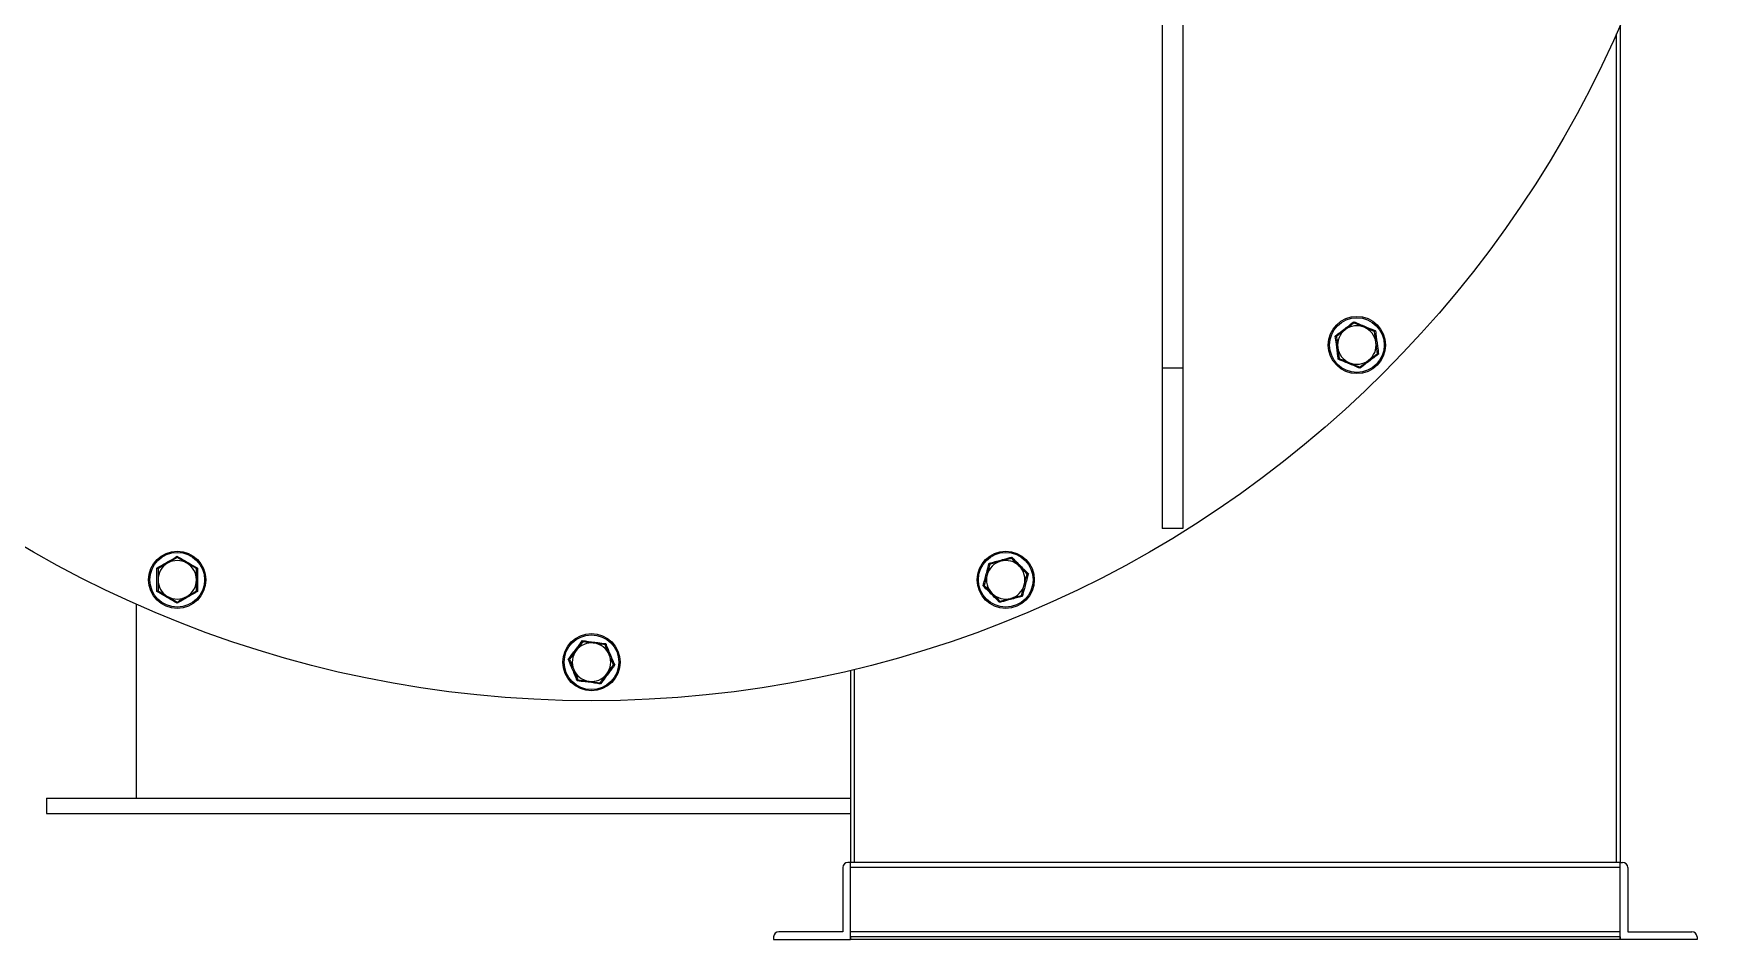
# Model space of a CAD drawing. Header units: millimetres. Extents: x 2 to 418, y 2 to 295.
# Drawn here: x 41.59 to 77.96, y 28.07 to 47.68 of the extents above; entities that cross this region are included whole.
import ezdxf

# ---------------------------------------------------------------- set-up
doc = ezdxf.new("R2010")
doc.units = ezdxf.units.MM

msp = doc.modelspace()

# ---------------------------------------------------------------- linework, layer by layer
at = {"color": 7, "linetype": 'Continuous', "lineweight": 25}
for p, q in [((66.0386, 74.6074), (66.0386, 40.4408)), ((66.4831, 74.6074), (66.4831, 40.4408)), ((75.872, 47.6789), (75.872, 29.7407)), ((75.9553, 47.869), (75.9553, 29.7407)), ((66.4831, 40.4408), (66.0386, 40.4408)), ((66.0386, 40.4408), (66.0386, 36.9685)), ((66.4831, 40.4408), (66.4831, 36.9685)), ((66.4831, 36.9685), (66.0386, 36.9685)), ((43.8164, 35.3336), (43.8164, 31.1295)), ((59.2886, 33.898), (59.2886, 29.7407)), ((59.372, 29.7407), (59.372, 33.9179)), ((41.872, 31.1295), (41.872, 30.7962)), ((41.872, 31.1295), (53.6775, 31.1295)), ((53.6775, 31.1295), (59.2886, 31.1295)), ((41.872, 30.7962), (53.6775, 30.7962)), ((53.6775, 30.7962), (59.2886, 30.7962)), ((59.122, 29.6295), (59.122, 28.2407)), ((59.2886, 29.7407), (59.2331, 29.7407)), ((75.9553, 29.7407), (59.2886, 29.7407)), ((59.2886, 28.074), (59.2886, 29.7407)), ((75.9553, 29.6295), (59.2886, 29.6295)), ((75.9553, 28.074), (75.9553, 29.7407)), ((75.9553, 29.7407), (76.0108, 29.7407)), ((76.122, 29.6295), (76.122, 28.2407)), ((57.622, 28.1295), (57.622, 28.074)), ((57.622, 28.074), (59.2886, 28.074)), ((59.122, 28.2407), (57.7331, 28.2407)), ((75.9553, 28.2407), (59.2886, 28.2407)), ((75.9553, 28.1295), (59.2886, 28.1295)), ((59.2886, 28.1295), (59.2886, 28.074)), ((75.9553, 28.074), (59.2886, 28.074)), ((75.9553, 28.1295), (75.9553, 28.074)), ((77.622, 28.074), (75.9553, 28.074)), ((76.122, 28.2407), (77.5108, 28.2407)), ((77.622, 28.1295), (77.622, 28.074))]:
    msp.add_line(p, q, dxfattribs=at)
for centre, radius in [((53.6775, 57.5184), 24.2778), ((70.2552, 40.9407), 0.6194), ((70.2552, 40.9407), 0.592), ((44.7057, 35.8586), 0.6194), ((44.7057, 35.8586), 0.592), ((62.6493, 35.8586), 0.6194), ((62.6493, 35.8586), 0.592), ((53.6775, 34.074), 0.6194), ((53.6775, 34.074), 0.592)]:
    msp.add_circle(centre, radius, dxfattribs=at)
for centre, radius, start, end in [((70.2552, 40.9407), 0.4167, 127.5, 187.5), ((70.2552, 40.9407), 0.4167, 67.5, 127.5), ((70.2552, 40.9407), 0.4167, 7.5, 67.5), ((70.2552, 40.9407), 0.4167, 187.5, 247.5), ((70.2552, 40.9407), 0.4167, 307.5, 7.5), ((70.2552, 40.9407), 0.4167, 247.5, 307.5), ((44.7057, 35.8586), 0.4167, 120, 180), ((44.7057, 35.8586), 0.4167, 60, 120), ((44.7057, 35.8586), 0.4167, 360, 60), ((62.6493, 35.8586), 0.4167, 105, 165), ((62.6493, 35.8586), 0.4167, 45, 105), ((62.6493, 35.8586), 0.4167, 345, 45), ((44.7057, 35.8586), 0.4167, 180, 240), ((44.7057, 35.8586), 0.4167, 300, 360), ((62.6493, 35.8586), 0.4167, 165, 225), ((62.6493, 35.8586), 0.4167, 285, 345), ((44.7057, 35.8586), 0.4167, 240, 300), ((62.6493, 35.8586), 0.4167, 225, 285), ((53.6775, 34.074), 0.4167, 142.5, 202.5), ((53.6775, 34.074), 0.4167, 82.5, 142.5), ((53.6775, 34.074), 0.4167, 22.5, 82.5), ((53.6775, 34.074), 0.4167, 322.5, 22.5), ((53.6775, 34.074), 0.4167, 202.5, 262.5), ((53.6775, 34.074), 0.4167, 262.5, 322.5), ((59.2331, 29.6295), 0.1111, 90, 180), ((76.0108, 29.6295), 0.1111, 360, 90), ((57.7331, 28.1295), 0.1111, 90, 180), ((77.5108, 28.1295), 0.1111, 0, 90)]:
    msp.add_arc(centre, radius, start, end, dxfattribs=at)
for points, knots in [([(69.7857, 41.1352), (69.8032, 41.1483), (69.891, 41.2144), (70.0278, 41.3185), (70.1431, 41.4088), (70.1889, 41.4445)], [0, 0, 0, 0, 0.1305234, 0.6552334, 1, 1, 1, 1]), ([(69.7857, 41.1352), (69.7858, 41.1351), (69.7894, 41.1336), (69.7962, 41.1308), (69.8041, 41.1275), (69.8096, 41.1253), (69.8103, 41.1249), (69.8107, 41.1248)], [0, 0, 0, 0, 0.0061266, 0.2677695, 0.5287437, 0.7638875, 1, 1, 1, 1]), ([(69.852, 40.6313), (69.8494, 40.653), (69.8361, 40.7621), (69.8143, 40.9327), (69.7938, 41.0777), (69.7857, 41.1352)], [0, 0, 0, 0, 0.1305234, 0.6552334, 1, 1, 1, 1]), ([(70.0016, 41.2712), (69.997, 41.2678), (69.9326, 41.2183), (69.8694, 41.1699), (69.8107, 41.1248)], [0, 0, 0, 0, 0.0702211, 1, 1, 1, 1]), ([(69.8107, 41.1248), (69.8158, 41.0861), (69.8261, 41.0079), (69.8367, 40.9271), (69.8421, 40.8863)], [0, 0, 0, 0, 0.495458, 1, 1, 1, 1]), ([(70.1924, 41.4177), (70.1614, 41.3939), (70.0989, 41.3459), (70.0342, 41.2963), (70.0016, 41.2712)], [0, 0, 0, 0, 0.495458, 1, 1, 1, 1]), ([(70.1889, 41.4445), (70.1889, 41.4445), (70.1894, 41.4406), (70.1904, 41.4333), (70.1915, 41.4248), (70.1922, 41.4189), (70.1924, 41.4181), (70.1924, 41.4177)], [0, 0, 0, 0, 0.0061266, 0.2677695, 0.5287437, 0.7638875, 1, 1, 1, 1]), ([(70.1889, 41.4445), (70.209, 41.436), (70.3101, 41.393), (70.4688, 41.3265), (70.6046, 41.2718), (70.6584, 41.2501)], [0, 0, 0, 0, 0.1305234, 0.6552334, 1, 1, 1, 1]), ([(70.4147, 41.3256), (70.3567, 41.3496), (70.2814, 41.3808), (70.209, 41.4108), (70.1924, 41.4177)], [0, 0, 0, 0, 0.7706379, 1, 1, 1, 1]), ([(70.6369, 41.2336), (70.5817, 41.2564), (70.5084, 41.2868), (70.4332, 41.318), (70.4147, 41.3256)], [0, 0, 0, 0, 0.7536937, 1, 1, 1, 1]), ([(70.6584, 41.2501), (70.6583, 41.25), (70.6552, 41.2476), (70.6494, 41.2431), (70.6426, 41.2379), (70.6379, 41.2343), (70.6372, 41.2338), (70.6369, 41.2336)], [0, 0, 0, 0, 0.0061266, 0.2677695, 0.5287437, 0.7638875, 1, 1, 1, 1]), ([(70.6683, 40.9951), (70.6676, 41.0007), (70.657, 41.0813), (70.6466, 41.1602), (70.6369, 41.2336)], [0, 0, 0, 0, 0.0702211, 1, 1, 1, 1]), ([(70.6584, 41.2501), (70.661, 41.2283), (70.6743, 41.1193), (70.6961, 40.9486), (70.7166, 40.8037), (70.7247, 40.7462)], [0, 0, 0, 0, 0.1305234, 0.6552334, 1, 1, 1, 1]), ([(69.8421, 40.8863), (69.8428, 40.8806), (69.8535, 40.8001), (69.8638, 40.7212), (69.8735, 40.6478)], [0, 0, 0, 0, 0.0702211, 1, 1, 1, 1]), ([(70.7247, 40.7462), (70.7072, 40.733), (70.6194, 40.667), (70.4826, 40.5628), (70.3673, 40.4726), (70.3215, 40.4368)], [0, 0, 0, 0, 0.1305234, 0.6552334, 1, 1, 1, 1]), ([(70.5089, 40.6101), (70.5134, 40.6136), (70.5778, 40.663), (70.641, 40.7115), (70.6997, 40.7566)], [0, 0, 0, 0, 0.07022107, 1, 1, 1, 1]), ([(70.6997, 40.7566), (70.6946, 40.7953), (70.6843, 40.8735), (70.6737, 40.9543), (70.6683, 40.9951)], [0, 0, 0, 0, 0.495458, 1, 1, 1, 1]), ([(70.6997, 40.7566), (70.7001, 40.7564), (70.7008, 40.7561), (70.7063, 40.7538), (70.7142, 40.7505), (70.721, 40.7477), (70.7247, 40.7462), (70.7247, 40.7462)], [0, 0, 0, 0, 0.23611253, 0.4712563, 0.73223051, 0.99387337, 1, 1, 1, 1]), ([(69.8735, 40.6478), (69.8732, 40.6475), (69.8725, 40.647), (69.8678, 40.6434), (69.861, 40.6382), (69.8552, 40.6337), (69.8521, 40.6313), (69.852, 40.6313)], [0, 0, 0, 0, 0.23611253, 0.4712563, 0.73223051, 0.99387337, 1, 1, 1, 1]), ([(70.3215, 40.4368), (70.3014, 40.4454), (70.2003, 40.4884), (70.0417, 40.5548), (69.9059, 40.6096), (69.852, 40.6313)], [0, 0, 0, 0, 0.1305234, 0.6552334, 1, 1, 1, 1]), ([(69.8735, 40.6478), (69.8901, 40.6409), (69.9625, 40.6109), (70.0378, 40.5797), (70.0958, 40.5557)], [0, 0, 0, 0, 0.2293621, 1, 1, 1, 1]), ([(70.0958, 40.5557), (70.1143, 40.5481), (70.1895, 40.5169), (70.2628, 40.4865), (70.318, 40.4637)], [0, 0, 0, 0, 0.2463063, 1, 1, 1, 1]), ([(70.318, 40.4637), (70.349, 40.4875), (70.4116, 40.5355), (70.4762, 40.5851), (70.5089, 40.6101)], [0, 0, 0, 0, 0.495458, 1, 1, 1, 1]), ([(70.318, 40.4637), (70.3181, 40.4633), (70.3182, 40.4625), (70.3189, 40.4566), (70.3201, 40.4481), (70.321, 40.4408), (70.3215, 40.4369), (70.3215, 40.4368)], [0, 0, 0, 0, 0.2361125, 0.4712563, 0.7322305, 0.9938734, 1, 1, 1, 1]), ([(44.2655, 36.1127), (44.2846, 36.1235), (44.3803, 36.1775), (44.5296, 36.2629), (44.6557, 36.3373), (44.7057, 36.3668)], [0, 0, 0, 0, 0.13052335, 0.6552334, 1, 1, 1, 1]), ([(44.7057, 36.3668), (44.7245, 36.3557), (44.8191, 36.2999), (44.9678, 36.2133), (45.0952, 36.1413), (45.1458, 36.1127)], [0, 0, 0, 0, 0.1305234, 0.6552334, 1, 1, 1, 1]), ([(44.7057, 36.3668), (44.7057, 36.3667), (44.7057, 36.3628), (44.7057, 36.3554), (44.7057, 36.3469), (44.7057, 36.3409), (44.7057, 36.3401), (44.7057, 36.3397)], [0, 0, 0, 0, 0.0061266, 0.2677695, 0.5287437, 0.7638875, 1, 1, 1, 1]), ([(44.289, 36.0992), (44.2887, 36.0994), (44.288, 36.0998), (44.2828, 36.1027), (44.2754, 36.107), (44.269, 36.1107), (44.2656, 36.1127), (44.2655, 36.1127)], [0, 0, 0, 0, 0.2361125, 0.4712563, 0.7322305, 0.9938734, 1, 1, 1, 1]), ([(44.2655, 35.6045), (44.2658, 35.6264), (44.2668, 35.7363), (44.2675, 35.9083), (44.2661, 36.0547), (44.2655, 36.1127)], [0, 0, 0, 0, 0.13052335, 0.6552334, 1, 1, 1, 1]), ([(44.4973, 36.2195), (44.4924, 36.2166), (44.422, 36.176), (44.3531, 36.1362), (44.289, 36.0992)], [0, 0, 0, 0, 0.0702211, 1, 1, 1, 1]), ([(44.289, 36.0992), (44.289, 36.0812), (44.289, 36.0028), (44.289, 35.9214), (44.289, 35.8586)], [0, 0, 0, 0, 0.2293621, 1, 1, 1, 1]), ([(44.7057, 36.3397), (44.6718, 36.3202), (44.6035, 36.2808), (44.533, 36.24), (44.4973, 36.2195)], [0, 0, 0, 0, 0.495458, 1, 1, 1, 1]), ([(44.914, 36.2195), (44.9091, 36.2223), (44.8387, 36.2629), (44.7698, 36.3027), (44.7057, 36.3397)], [0, 0, 0, 0, 0.0702211, 1, 1, 1, 1]), ([(45.1223, 36.0992), (45.0885, 36.1187), (45.0202, 36.1581), (44.9496, 36.1989), (44.914, 36.2195)], [0, 0, 0, 0, 0.495458, 1, 1, 1, 1]), ([(45.1458, 36.1127), (45.1457, 36.1127), (45.1423, 36.1107), (45.1359, 36.107), (45.1285, 36.1027), (45.1234, 36.0998), (45.1227, 36.0994), (45.1223, 36.0992)], [0, 0, 0, 0, 0.0061266, 0.2677695, 0.5287437, 0.7638875, 1, 1, 1, 1]), ([(45.1223, 35.8586), (45.1223, 35.9214), (45.1223, 36.0028), (45.1223, 36.0812), (45.1223, 36.0992)], [0, 0, 0, 0, 0.7706379, 1, 1, 1, 1]), ([(45.1458, 36.1127), (45.1456, 36.0908), (45.1445, 35.981), (45.1439, 35.809), (45.1452, 35.6626), (45.1458, 35.6045)], [0, 0, 0, 0, 0.1305234, 0.6552334, 1, 1, 1, 1]), ([(62.1584, 35.727), (62.1642, 35.7481), (62.1937, 35.854), (62.2389, 36.0199), (62.2754, 36.1617), (62.2899, 36.2179)], [0, 0, 0, 0, 0.1305234, 0.6552334, 1, 1, 1, 1]), ([(62.3091, 36.1988), (62.299, 36.161), (62.2785, 36.0849), (62.2574, 36.0061), (62.2468, 35.9664)], [0, 0, 0, 0, 0.495458, 1, 1, 1, 1]), ([(62.2899, 36.2179), (62.3111, 36.2234), (62.4175, 36.2508), (62.5838, 36.2947), (62.7249, 36.3339), (62.7808, 36.3495)], [0, 0, 0, 0, 0.1305234, 0.6552334, 1, 1, 1, 1]), ([(62.2899, 36.2179), (62.29, 36.2179), (62.2927, 36.2151), (62.298, 36.2099), (62.304, 36.2038), (62.3082, 36.1996), (62.3088, 36.1991), (62.3091, 36.1988)], [0, 0, 0, 0, 0.0061266, 0.2677695, 0.5287437, 0.7638875, 1, 1, 1, 1]), ([(62.5414, 36.261), (62.5359, 36.2596), (62.4575, 36.2385), (62.3806, 36.2179), (62.3091, 36.1988)], [0, 0, 0, 0, 0.0702211, 1, 1, 1, 1]), ([(62.7738, 36.3233), (62.7361, 36.3132), (62.6599, 36.2928), (62.5812, 36.2717), (62.5414, 36.261)], [0, 0, 0, 0, 0.495458, 1, 1, 1, 1]), ([(62.7808, 36.3495), (62.7808, 36.3494), (62.7798, 36.3456), (62.7779, 36.3385), (62.7756, 36.3302), (62.7741, 36.3245), (62.7739, 36.3237), (62.7738, 36.3233)], [0, 0, 0, 0, 0.00612663, 0.26776949, 0.5287437, 0.76388747, 1, 1, 1, 1]), ([(62.9439, 36.1532), (62.8995, 36.1976), (62.8419, 36.2552), (62.7865, 36.3106), (62.7738, 36.3233)], [0, 0, 0, 0, 0.7706379, 1, 1, 1, 1]), ([(62.7808, 36.3495), (62.7961, 36.3338), (62.8731, 36.2554), (62.9942, 36.1333), (63.0987, 36.0308), (63.1402, 35.9901)], [0, 0, 0, 0, 0.1305234, 0.6552334, 1, 1, 1, 1]), ([(63.114, 35.9831), (63.0717, 36.0254), (63.0156, 36.0815), (62.9581, 36.139), (62.9439, 36.1532)], [0, 0, 0, 0, 0.7536937, 1, 1, 1, 1]), ([(44.289, 35.8586), (44.289, 35.8386), (44.289, 35.7571), (44.289, 35.6778), (44.289, 35.618)], [0, 0, 0, 0, 0.2463063, 1, 1, 1, 1]), ([(45.1223, 35.618), (45.1223, 35.6778), (45.1223, 35.7571), (45.1223, 35.8386), (45.1223, 35.8586)], [0, 0, 0, 0, 0.7536937, 1, 1, 1, 1]), ([(62.1845, 35.7341), (62.1841, 35.7339), (62.1834, 35.7337), (62.1776, 35.7322), (62.1694, 35.73), (62.1622, 35.7281), (62.1585, 35.7271), (62.1584, 35.727)], [0, 0, 0, 0, 0.23611253, 0.4712563, 0.73223051, 0.99387337, 1, 1, 1, 1]), ([(62.5177, 35.3677), (62.5024, 35.3833), (62.4255, 35.4617), (62.3043, 35.5838), (62.1998, 35.6864), (62.1584, 35.727)], [0, 0, 0, 0, 0.1305234, 0.6552334, 1, 1, 1, 1]), ([(62.2468, 35.9664), (62.2453, 35.9609), (62.2243, 35.8824), (62.2037, 35.8055), (62.1845, 35.7341)], [0, 0, 0, 0, 0.0702211, 1, 1, 1, 1]), ([(62.1845, 35.7341), (62.1972, 35.7213), (62.2527, 35.6659), (62.3103, 35.6083), (62.3546, 35.5639)], [0, 0, 0, 0, 0.2293621, 1, 1, 1, 1]), ([(62.9895, 35.5184), (62.9996, 35.5561), (63.02, 35.6323), (63.0411, 35.711), (63.0517, 35.7507)], [0, 0, 0, 0, 0.495458, 1, 1, 1, 1]), ([(63.1402, 35.9901), (63.1343, 35.969), (63.1048, 35.8632), (63.0597, 35.6972), (63.0231, 35.5554), (63.0086, 35.4992)], [0, 0, 0, 0, 0.1305234, 0.6552334, 1, 1, 1, 1]), ([(63.0517, 35.7507), (63.0532, 35.7562), (63.0742, 35.8347), (63.0948, 35.9116), (63.114, 35.9831)], [0, 0, 0, 0, 0.0702211, 1, 1, 1, 1]), ([(63.1402, 35.9901), (63.1401, 35.9901), (63.1363, 35.9891), (63.1292, 35.9872), (63.1209, 35.9849), (63.1152, 35.9834), (63.1144, 35.9832), (63.114, 35.9831)], [0, 0, 0, 0, 0.0061266, 0.2677695, 0.5287437, 0.7638875, 1, 1, 1, 1]), ([(44.289, 35.618), (44.2887, 35.6178), (44.288, 35.6174), (44.2828, 35.6145), (44.2754, 35.6102), (44.269, 35.6065), (44.2656, 35.6045), (44.2655, 35.6045)], [0, 0, 0, 0, 0.2361125, 0.4712563, 0.7322305, 0.9938734, 1, 1, 1, 1]), ([(44.7057, 35.3504), (44.6868, 35.3615), (44.5922, 35.4174), (44.4436, 35.504), (44.3161, 35.576), (44.2655, 35.6045)], [0, 0, 0, 0, 0.1305234, 0.6552334, 1, 1, 1, 1]), ([(44.289, 35.618), (44.3228, 35.5985), (44.3911, 35.5591), (44.4617, 35.5183), (44.4973, 35.4978)], [0, 0, 0, 0, 0.495458, 1, 1, 1, 1]), ([(44.4973, 35.4978), (44.5023, 35.4949), (44.5726, 35.4543), (44.6416, 35.4145), (44.7057, 35.3775)], [0, 0, 0, 0, 0.0702211, 1, 1, 1, 1]), ([(45.1458, 35.6045), (45.1267, 35.5937), (45.0311, 35.5397), (44.8818, 35.4543), (44.7557, 35.3799), (44.7057, 35.3504)], [0, 0, 0, 0, 0.1305234, 0.6552334, 1, 1, 1, 1]), ([(44.7057, 35.3775), (44.7395, 35.397), (44.8078, 35.4364), (44.8784, 35.4772), (44.914, 35.4978)], [0, 0, 0, 0, 0.495458, 1, 1, 1, 1]), ([(44.7057, 35.3775), (44.7057, 35.3771), (44.7057, 35.3763), (44.7057, 35.3704), (44.7057, 35.3618), (44.7057, 35.3544), (44.7057, 35.3505), (44.7057, 35.3504)], [0, 0, 0, 0, 0.2361125, 0.4712563, 0.7322305, 0.9938734, 1, 1, 1, 1]), ([(44.914, 35.4978), (44.9189, 35.5006), (44.9893, 35.5412), (45.0582, 35.581), (45.1223, 35.618)], [0, 0, 0, 0, 0.07022107, 1, 1, 1, 1]), ([(45.1458, 35.6045), (45.1457, 35.6045), (45.1423, 35.6065), (45.1359, 35.6102), (45.1285, 35.6145), (45.1234, 35.6174), (45.1227, 35.6178), (45.1223, 35.618)], [0, 0, 0, 0, 0.0061266, 0.2677695, 0.5287437, 0.7638875, 1, 1, 1, 1]), ([(62.3546, 35.5639), (62.3688, 35.5498), (62.4264, 35.4922), (62.4825, 35.4361), (62.5247, 35.3938)], [0, 0, 0, 0, 0.2463063, 1, 1, 1, 1]), ([(63.0086, 35.4992), (62.9874, 35.4938), (62.881, 35.4663), (62.7147, 35.4225), (62.5737, 35.3832), (62.5177, 35.3677)], [0, 0, 0, 0, 0.1305234, 0.6552334, 1, 1, 1, 1]), ([(62.5247, 35.3938), (62.5246, 35.3935), (62.5244, 35.3927), (62.5229, 35.387), (62.5207, 35.3787), (62.5188, 35.3715), (62.5178, 35.3678), (62.5177, 35.3677)], [0, 0, 0, 0, 0.2361125, 0.4712563, 0.7322305, 0.9938734, 1, 1, 1, 1]), ([(62.5247, 35.3938), (62.5625, 35.404), (62.6386, 35.4244), (62.7174, 35.4455), (62.7571, 35.4561)], [0, 0, 0, 0, 0.495458, 1, 1, 1, 1]), ([(62.7571, 35.4561), (62.7626, 35.4576), (62.8411, 35.4786), (62.918, 35.4992), (62.9895, 35.5184)], [0, 0, 0, 0, 0.07022107, 1, 1, 1, 1]), ([(62.9895, 35.5184), (62.9898, 35.5181), (62.9903, 35.5175), (62.9945, 35.5133), (63.0006, 35.5073), (63.0058, 35.502), (63.0086, 35.4993), (63.0086, 35.4992)], [0, 0, 0, 0, 0.2361125, 0.4712563, 0.7322305, 0.9938734, 1, 1, 1, 1]), ([(53.1736, 34.1403), (53.1871, 34.1576), (53.2548, 34.2441), (53.3601, 34.3801), (53.4481, 34.4971), (53.483, 34.5435)], [0, 0, 0, 0, 0.1305234, 0.6552334, 1, 1, 1, 1]), ([(53.483, 34.5435), (53.5047, 34.5405), (53.6134, 34.5251), (53.7839, 34.5019), (53.9292, 34.4842), (53.9868, 34.4772)], [0, 0, 0, 0, 0.1305234, 0.6552334, 1, 1, 1, 1]), ([(53.483, 34.5435), (53.483, 34.5434), (53.4845, 34.5398), (53.4873, 34.533), (53.4906, 34.5251), (53.4929, 34.5196), (53.4932, 34.5189), (53.4933, 34.5185)], [0, 0, 0, 0, 0.0061266, 0.2677695, 0.5287437, 0.7638875, 1, 1, 1, 1]), ([(53.3469, 34.3276), (53.3434, 34.3231), (53.294, 34.2587), (53.2455, 34.1955), (53.2005, 34.1368)], [0, 0, 0, 0, 0.0702211, 1, 1, 1, 1]), ([(53.4933, 34.5185), (53.4696, 34.4875), (53.4216, 34.4249), (53.3719, 34.3603), (53.3469, 34.3276)], [0, 0, 0, 0, 0.495458, 1, 1, 1, 1]), ([(53.7319, 34.4871), (53.7262, 34.4878), (53.6457, 34.4984), (53.5667, 34.5088), (53.4933, 34.5185)], [0, 0, 0, 0, 0.0702211, 1, 1, 1, 1]), ([(53.9704, 34.4557), (53.9316, 34.4608), (53.8534, 34.4711), (53.7726, 34.4817), (53.7319, 34.4871)], [0, 0, 0, 0, 0.495458, 1, 1, 1, 1]), ([(53.9868, 34.4772), (53.9868, 34.4771), (53.9844, 34.474), (53.9799, 34.4682), (53.9747, 34.4614), (53.9711, 34.4567), (53.9706, 34.456), (53.9704, 34.4557)], [0, 0, 0, 0, 0.0061266, 0.2677695, 0.5287437, 0.7638875, 1, 1, 1, 1]), ([(54.0624, 34.2334), (54.0384, 34.2914), (54.0072, 34.3667), (53.9772, 34.4391), (53.9704, 34.4557)], [0, 0, 0, 0, 0.7706379, 1, 1, 1, 1]), ([(53.9868, 34.4772), (53.995, 34.4569), (54.0361, 34.355), (54.1013, 34.1958), (54.1586, 34.0611), (54.1813, 34.0077)], [0, 0, 0, 0, 0.1305234, 0.6552334, 1, 1, 1, 1]), ([(54.1545, 34.0112), (54.1316, 34.0664), (54.1012, 34.1397), (54.0701, 34.2149), (54.0624, 34.2334)], [0, 0, 0, 0, 0.7536937, 1, 1, 1, 1]), ([(53.2005, 34.1368), (53.2001, 34.1368), (53.1993, 34.1369), (53.1934, 34.1377), (53.1849, 34.1388), (53.1776, 34.1398), (53.1737, 34.1403), (53.1736, 34.1403)], [0, 0, 0, 0, 0.2361125, 0.4712563, 0.7322305, 0.9938734, 1, 1, 1, 1]), ([(53.3681, 33.6708), (53.3599, 33.6911), (53.3188, 33.793), (53.2536, 33.9522), (53.1963, 34.0869), (53.1736, 34.1403)], [0, 0, 0, 0, 0.1305234, 0.6552334, 1, 1, 1, 1]), ([(53.2005, 34.1368), (53.2073, 34.1202), (53.2373, 34.0478), (53.2685, 33.9725), (53.2925, 33.9145)], [0, 0, 0, 0, 0.2293621, 1, 1, 1, 1]), ([(53.2925, 33.9145), (53.3002, 33.896), (53.3313, 33.8208), (53.3617, 33.7475), (53.3846, 33.6923)], [0, 0, 0, 0, 0.2463063, 1, 1, 1, 1]), ([(53.8616, 33.6295), (53.8854, 33.6605), (53.9334, 33.723), (53.983, 33.7877), (54.008, 33.8203)], [0, 0, 0, 0, 0.495458, 1, 1, 1, 1]), ([(54.1813, 34.0077), (54.1678, 33.9904), (54.1001, 33.9039), (53.9949, 33.7679), (53.9069, 33.6509), (53.872, 33.6045)], [0, 0, 0, 0, 0.13052335, 0.6552334, 1, 1, 1, 1]), ([(54.008, 33.8203), (54.0115, 33.8249), (54.061, 33.8893), (54.1094, 33.9525), (54.1545, 34.0112)], [0, 0, 0, 0, 0.0702211, 1, 1, 1, 1]), ([(54.1813, 34.0077), (54.1812, 34.0077), (54.1774, 34.0082), (54.17, 34.0091), (54.1615, 34.0103), (54.1557, 34.011), (54.1549, 34.0111), (54.1545, 34.0112)], [0, 0, 0, 0, 0.00612663, 0.26776949, 0.5287437, 0.76388747, 1, 1, 1, 1]), ([(53.3846, 33.6923), (53.3843, 33.692), (53.3838, 33.6913), (53.3802, 33.6866), (53.375, 33.6798), (53.3705, 33.674), (53.3681, 33.6709), (53.3681, 33.6708)], [0, 0, 0, 0, 0.2361125, 0.4712563, 0.7322305, 0.9938734, 1, 1, 1, 1]), ([(53.872, 33.6045), (53.8503, 33.6075), (53.7415, 33.6229), (53.571, 33.646), (53.4257, 33.6638), (53.3681, 33.6708)], [0, 0, 0, 0, 0.1305234, 0.6552334, 1, 1, 1, 1]), ([(53.3846, 33.6923), (53.4233, 33.6872), (53.5015, 33.6769), (53.5823, 33.6663), (53.6231, 33.6609)], [0, 0, 0, 0, 0.495458, 1, 1, 1, 1]), ([(53.6231, 33.6609), (53.6287, 33.6601), (53.7093, 33.6495), (53.7882, 33.6391), (53.8616, 33.6295)], [0, 0, 0, 0, 0.0702211, 1, 1, 1, 1]), ([(53.8616, 33.6295), (53.8617, 33.6291), (53.862, 33.6284), (53.8643, 33.6229), (53.8676, 33.615), (53.8704, 33.6082), (53.8719, 33.6045), (53.872, 33.6045)], [0, 0, 0, 0, 0.23611253, 0.4712563, 0.73223051, 0.99387337, 1, 1, 1, 1])]:
    msp.add_open_spline(points, degree=3, knots=knots, dxfattribs=at)

doc.saveas('drawing.dxf')
